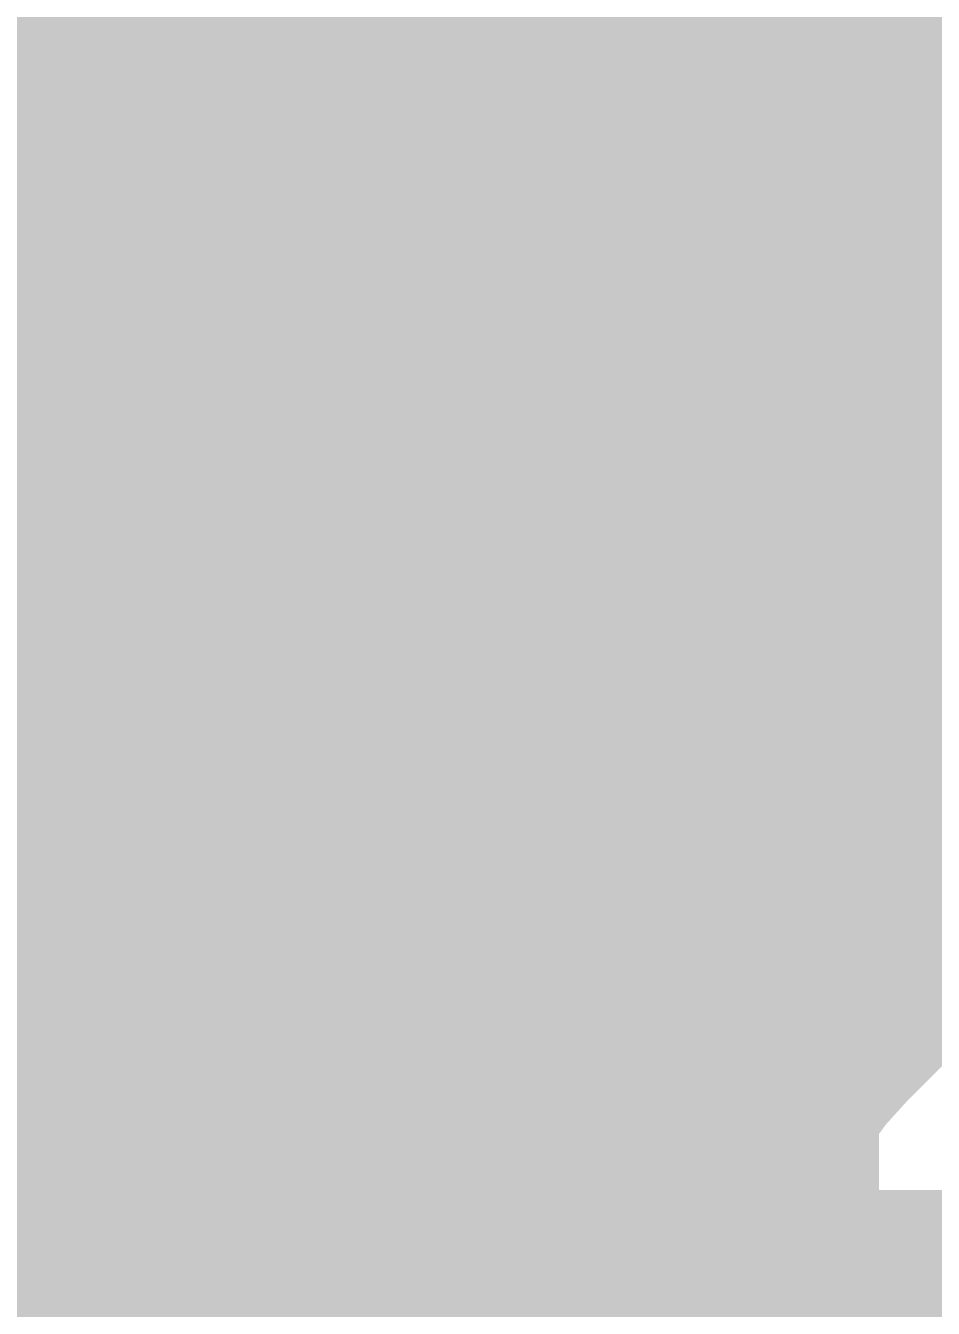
# Model space of a CAD drawing. Header units: inches. Extents: x -0.355 to 0.355, y -0.355 to 0.355.
# Drawn here: x -0.23262 to -0.20086, y -0.02973 to 0.01515 of the extents above; entities that cross this region are included whole.
import ezdxf

# ---------------------------------------------------------------- set-up
doc = ezdxf.new("R2010")
doc.units = ezdxf.units.IN
doc.header["$MEASUREMENT"] = 0
for name, color, linetype in [('BottomLayer', 5, 'Continuous'), ('Mechanical15', 56, 'Continuous'), ('TopLayer', 1, 'Continuous'), ('TopOverlay', 2, 'Continuous'), ('TopPaste', 8, 'Continuous'), ('TopSolder', 216, 'Continuous')]:
    doc.layers.add(name, color=color, linetype=linetype)
doc.styles.add('Arial', font='', dxfattribs={"height": 0.2})
doc.styles.get('Arial').set_extended_font_data('Arial')

# ---------------------------------------------------------------- blocks, each defined once
blk = doc.blocks.new('R0201_19')
at = {"layer": 'Mechanical15'}
h = blk.add_hatch(color=56, dxfattribs=at)
edge = h.paths.add_edge_path()
edge.add_arc((0, 0), 0.000984, 0, 360)
at = {"layer": 'TopLayer'}
blk.add_hatch(color=1, dxfattribs=at).paths.add_polyline_path([(-0.017716, 0.005906), (-0.005906, 0.005906), (-0.005906, -0.005906), (-0.017716, -0.005906)])
at = {"layer": 'TopPaste'}
blk.add_hatch(color=8, dxfattribs=at).paths.add_polyline_path([(-0.017716, 0.005906), (-0.005906, 0.005906), (-0.005906, -0.005906), (-0.017716, -0.005906)])
at = {"layer": 'TopSolder'}
blk.add_hatch(color=216, dxfattribs=at).paths.add_polyline_path([(-0.021716, 0.009905), (-0.001906, 0.009905), (-0.001906, -0.009905), (-0.021716, -0.009905)])
at = {"layer": 'TopOverlay'}
for points in [[(-0.023425, -0.011434, 0.001969, 0.001969, 0), (-0.023425, 0.011434, 0.001969, 0.001969, 0)], [(-0.023425, -0.011434, 0.001969, 0.001969, 0), (-0.007874, -0.011434, 0.001969, 0.001969, 0)]]:
    blk.add_lwpolyline(points, format="xyseb", dxfattribs=at)
for points in [[(-0.023917, -0.011434, 0.000984, 0.000984, 1), (-0.022933, -0.011434, 0.000984, 0.000984, 1)], [(-0.023917, -0.011434, 0.000984, 0.000984, 1), (-0.022933, -0.011434, 0.000984, 0.000984, 1)], [(-0.008366, -0.011434, 0.000984, 0.000984, 1), (-0.007382, -0.011434, 0.000984, 0.000984, 1)]]:
    blk.add_lwpolyline(points, format="xyseb", close=True, dxfattribs=at)
blk = doc.blocks.new('R0201_30')
at = {"layer": 'Mechanical15'}
h = blk.add_hatch(color=56, dxfattribs=at)
edge = h.paths.add_edge_path()
edge.add_arc((0, 0), 0.000984, 0, 360)
at = {"layer": 'TopLayer'}
blk.add_hatch(color=1, dxfattribs=at).paths.add_polyline_path([(-0.017716, 0.005906), (-0.005906, 0.005906), (-0.005906, -0.005906), (-0.017716, -0.005906)])
at = {"layer": 'TopPaste'}
blk.add_hatch(color=8, dxfattribs=at).paths.add_polyline_path([(-0.017716, 0.005906), (-0.005906, 0.005906), (-0.005906, -0.005906), (-0.017716, -0.005906)])
at = {"layer": 'TopSolder'}
blk.add_hatch(color=216, dxfattribs=at).paths.add_polyline_path([(-0.021716, 0.009905), (-0.001906, 0.009905), (-0.001906, -0.009905), (-0.021716, -0.009905)])
at = {"layer": 'TopOverlay'}
for points in [[(-0.023425, 0.011434, 0.001969, 0.001969, 0), (-0.007874, 0.011434, 0.001969, 0.001969, 0)], [(-0.023425, -0.011434, 0.001969, 0.001969, 0), (-0.023425, 0.011434, 0.001969, 0.001969, 0)], [(-0.023425, -0.011434, 0.001969, 0.001969, 0), (-0.007874, -0.011434, 0.001969, 0.001969, 0)]]:
    blk.add_lwpolyline(points, format="xyseb", dxfattribs=at)
for points in [[(-0.023917, 0.011434, 0.000984, 0.000984, 1), (-0.022933, 0.011434, 0.000984, 0.000984, 1)], [(-0.023917, 0.011434, 0.000984, 0.000984, 1), (-0.022933, 0.011434, 0.000984, 0.000984, 1)], [(-0.008366, 0.011434, 0.000984, 0.000984, 1), (-0.007382, 0.011434, 0.000984, 0.000984, 1)], [(-0.023917, -0.011434, 0.000984, 0.000984, 1), (-0.022933, -0.011434, 0.000984, 0.000984, 1)], [(-0.023917, -0.011434, 0.000984, 0.000984, 1), (-0.022933, -0.011434, 0.000984, 0.000984, 1)], [(-0.008366, -0.011434, 0.000984, 0.000984, 1), (-0.007382, -0.011434, 0.000984, 0.000984, 1)]]:
    blk.add_lwpolyline(points, format="xyseb", close=True, dxfattribs=at)

msp = doc.modelspace()

# ---------------------------------------------------------------- linework, layer by layer
at = {"layer": 'BottomLayer'}
for points in [[(0.264103, -0.07874, 0.003937, 0.003937, -6.854099), (0.264103, 0.07874, 0.003937, 0.003937, 0)], [(-0.264103, 0.074803, 0.003937, 0.003937, -0.864689), (0.275591, -0.003937, 0.003937, 0.003937, 0)], [(-0.241465, 0.068054, 0.003937, 0.003937, -0.864689), (0.251969, -0.003937, 0.003937, 0.003937, 0)], [(0.127175, -0.21752, 0.003937, 0.003937, -0.665504), (-0.244202, 0.062076, 0.003937, 0.003937, 0)], [(-0.251413, 0.016729, 0.003937, 0.003937, 0), (-0.184252, 0.016729, 0.003937, 0.003937, 0)], [(-0.251439, 0.016335, 0.003937, 0.003937, 0), (-0.184252, 0.016335, 0.003937, 0.003937, 0)], [(-0.251489, 0.015547, 0.003937, 0.003937, 0), (-0.184252, 0.015547, 0.003937, 0.003937, 0)], [(-0.251464, 0.015941, 0.003937, 0.003937, 0), (-0.184252, 0.015941, 0.003937, 0.003937, 0)], [(-0.251513, 0.015154, 0.003937, 0.003937, 0), (-0.184252, 0.015154, 0.003937, 0.003937, 0)], [(-0.251536, 0.01476, 0.003937, 0.003937, 0), (-0.184252, 0.01476, 0.003937, 0.003937, 0)], [(-0.251559, 0.014366, 0.003937, 0.003937, 0), (-0.184252, 0.014366, 0.003937, 0.003937, 0)], [(-0.251581, 0.013973, 0.003937, 0.003937, 0), (-0.184252, 0.013973, 0.003937, 0.003937, 0)], [(-0.251602, 0.013579, 0.003937, 0.003937, 0), (-0.184252, 0.013579, 0.003937, 0.003937, 0)], [(-0.251623, 0.013185, 0.003937, 0.003937, 0), (-0.184252, 0.013185, 0.003937, 0.003937, 0)], [(-0.251663, 0.012398, 0.003937, 0.003937, 0), (-0.184252, 0.012398, 0.003937, 0.003937, 0)], [(-0.251644, 0.012792, 0.003937, 0.003937, 0), (-0.184252, 0.012792, 0.003937, 0.003937, 0)], [(-0.251682, 0.012004, 0.003937, 0.003937, 0), (-0.184252, 0.012004, 0.003937, 0.003937, 0)], [(-0.251701, 0.01161, 0.003937, 0.003937, 0), (-0.184252, 0.01161, 0.003937, 0.003937, 0)], [(-0.251719, 0.011217, 0.003937, 0.003937, 0), (-0.184252, 0.011217, 0.003937, 0.003937, 0)], [(-0.251736, 0.010823, 0.003937, 0.003937, 0), (-0.184252, 0.010823, 0.003937, 0.003937, 0)], [(-0.251753, 0.010429, 0.003937, 0.003937, 0), (-0.184252, 0.010429, 0.003937, 0.003937, 0)], [(-0.251769, 0.010036, 0.003937, 0.003937, 0), (-0.184252, 0.010036, 0.003937, 0.003937, 0)], [(-0.251784, 0.009642, 0.003937, 0.003937, 0), (-0.184252, 0.009642, 0.003937, 0.003937, 0)], [(-0.251813, 0.008854, 0.003937, 0.003937, 0), (-0.184252, 0.008854, 0.003937, 0.003937, 0)], [(-0.251799, 0.009248, 0.003937, 0.003937, 0), (-0.184252, 0.009248, 0.003937, 0.003937, 0)], [(-0.251827, 0.008461, 0.003937, 0.003937, 0), (-0.184252, 0.008461, 0.003937, 0.003937, 0)], [(-0.251839, 0.008067, 0.003937, 0.003937, 0), (-0.184252, 0.008067, 0.003937, 0.003937, 0)], [(-0.251852, 0.007673, 0.003937, 0.003937, 0), (-0.184252, 0.007673, 0.003937, 0.003937, 0)], [(-0.251863, 0.00728, 0.003937, 0.003937, 0), (-0.184252, 0.00728, 0.003937, 0.003937, 0)], [(-0.251875, 0.006886, 0.003937, 0.003937, 0), (-0.184252, 0.006886, 0.003937, 0.003937, 0)], [(-0.251885, 0.006492, 0.003937, 0.003937, 0), (-0.184252, 0.006492, 0.003937, 0.003937, 0)], [(-0.251904, 0.005705, 0.003937, 0.003937, 0), (-0.184252, 0.005705, 0.003937, 0.003937, 0)], [(-0.251895, 0.006099, 0.003937, 0.003937, 0), (-0.184252, 0.006099, 0.003937, 0.003937, 0)], [(-0.251913, 0.005311, 0.003937, 0.003937, 0), (-0.184252, 0.005311, 0.003937, 0.003937, 0)], [(-0.251921, 0.004917, 0.003937, 0.003937, 0), (-0.184252, 0.004917, 0.003937, 0.003937, 0)], [(-0.251928, 0.004524, 0.003937, 0.003937, 0), (-0.184252, 0.004524, 0.003937, 0.003937, 0)], [(-0.251935, 0.00413, 0.003937, 0.003937, 0), (-0.184252, 0.00413, 0.003937, 0.003937, 0)], [(-0.251941, 0.003736, 0.003937, 0.003937, 0), (-0.184252, 0.003736, 0.003937, 0.003937, 0)], [(-0.251946, 0.003343, 0.003937, 0.003937, 0), (-0.184252, 0.003343, 0.003937, 0.003937, 0)], [(-0.251956, 0.002555, 0.003937, 0.003937, 0), (-0.184252, 0.002555, 0.003937, 0.003937, 0)], [(-0.251951, 0.002949, 0.003937, 0.003937, 0), (-0.184252, 0.002949, 0.003937, 0.003937, 0)], [(-0.251959, 0.002162, 0.003937, 0.003937, 0), (-0.184252, 0.002162, 0.003937, 0.003937, 0)], [(-0.251962, 0.001768, 0.003937, 0.003937, 0), (-0.184252, 0.001768, 0.003937, 0.003937, 0)], [(-0.251965, 0.001374, 0.003937, 0.003937, 0), (-0.184252, 0.001374, 0.003937, 0.003937, 0)], [(-0.251967, 0.000981, 0.003937, 0.003937, 0), (-0.184252, 0.000981, 0.003937, 0.003937, 0)], [(-0.251968, 0.000587, 0.003937, 0.003937, 0), (-0.184252, 0.000587, 0.003937, 0.003937, 0)], [(-0.251968, 0.000193, 0.003937, 0.003937, 0), (-0.184252, 0.000193, 0.003937, 0.003937, 0)], [(-0.251968, -0.000201, 0.003937, 0.003937, 0), (-0.184252, -0.000201, 0.003937, 0.003937, 0)], [(-0.251968, -0.000594, 0.003937, 0.003937, 0), (-0.184252, -0.000594, 0.003937, 0.003937, 0)], [(-0.251967, -0.000988, 0.003937, 0.003937, 0), (-0.184252, -0.000988, 0.003937, 0.003937, 0)], [(-0.251965, -0.001382, 0.003937, 0.003937, 0), (-0.184252, -0.001382, 0.003937, 0.003937, 0)], [(-0.251962, -0.001775, 0.003937, 0.003937, 0), (-0.184252, -0.001775, 0.003937, 0.003937, 0)], [(-0.251959, -0.002169, 0.003937, 0.003937, 0), (-0.184255, -0.002169, 0.003937, 0.003937, 0)], [(-0.203119, -0.021032, 0.003937, 0.003937, 0), (-0.184252, -0.002165, 0.003937, 0.003937, 0)], [(-0.251956, -0.002563, 0.003937, 0.003937, 0), (-0.184649, -0.002563, 0.003937, 0.003937, 0)], [(-0.251951, -0.002956, 0.003937, 0.003937, 0), (-0.185043, -0.002956, 0.003937, 0.003937, 0)], [(-0.251946, -0.00335, 0.003937, 0.003937, 0), (-0.185437, -0.00335, 0.003937, 0.003937, 0)], [(-0.251941, -0.003744, 0.003937, 0.003937, 0), (-0.18583, -0.003744, 0.003937, 0.003937, 0)], [(0.275591, -0.003937, 0.003937, 0.003937, -0.864689), (-0.264103, -0.082677, 0.003937, 0.003937, 0)], [(-0.251935, -0.004138, 0.003937, 0.003937, 0), (-0.186224, -0.004138, 0.003937, 0.003937, 0)], [(-0.251928, -0.004531, 0.003937, 0.003937, 0), (-0.186618, -0.004531, 0.003937, 0.003937, 0)], [(-0.25192, -0.004925, 0.003937, 0.003937, 0), (-0.187011, -0.004925, 0.003937, 0.003937, 0)], [(-0.251912, -0.005319, 0.003937, 0.003937, 0), (-0.187405, -0.005319, 0.003937, 0.003937, 0)], [(-0.251904, -0.005712, 0.003937, 0.003937, 0), (-0.187799, -0.005712, 0.003937, 0.003937, 0)], [(-0.251895, -0.006106, 0.003937, 0.003937, 0), (-0.188193, -0.006106, 0.003937, 0.003937, 0)], [(-0.251885, -0.0065, 0.003937, 0.003937, 0), (-0.188586, -0.0065, 0.003937, 0.003937, 0)], [(-0.251874, -0.006894, 0.003937, 0.003937, 0), (-0.18898, -0.006894, 0.003937, 0.003937, 0)], [(-0.251863, -0.007287, 0.003937, 0.003937, 0), (-0.189374, -0.007287, 0.003937, 0.003937, 0)], [(-0.251852, -0.007681, 0.003937, 0.003937, 0), (-0.189767, -0.007681, 0.003937, 0.003937, 0)], [(-0.251839, -0.008075, 0.003937, 0.003937, 0), (-0.190161, -0.008075, 0.003937, 0.003937, 0)], [(-0.251826, -0.008468, 0.003937, 0.003937, 0), (-0.190555, -0.008468, 0.003937, 0.003937, 0)], [(-0.251813, -0.008862, 0.003937, 0.003937, 0), (-0.190948, -0.008862, 0.003937, 0.003937, 0)], [(-0.251798, -0.009256, 0.003937, 0.003937, 0), (-0.191342, -0.009256, 0.003937, 0.003937, 0)], [(-0.251784, -0.009649, 0.003937, 0.003937, 0), (-0.191736, -0.009649, 0.003937, 0.003937, 0)], [(-0.251768, -0.010043, 0.003937, 0.003937, 0), (-0.19213, -0.010043, 0.003937, 0.003937, 0)], [(-0.251752, -0.010437, 0.003937, 0.003937, 0), (-0.192523, -0.010437, 0.003937, 0.003937, 0)], [(-0.251736, -0.01083, 0.003937, 0.003937, 0), (-0.192917, -0.01083, 0.003937, 0.003937, 0)], [(-0.251719, -0.011224, 0.003937, 0.003937, 0), (-0.193311, -0.011224, 0.003937, 0.003937, 0)], [(-0.251701, -0.011618, 0.003937, 0.003937, 0), (-0.193704, -0.011618, 0.003937, 0.003937, 0)], [(-0.251682, -0.012012, 0.003937, 0.003937, 0), (-0.194098, -0.012012, 0.003937, 0.003937, 0)], [(-0.251663, -0.012405, 0.003937, 0.003937, 0), (-0.194492, -0.012405, 0.003937, 0.003937, 0)], [(-0.251643, -0.012799, 0.003937, 0.003937, 0), (-0.194885, -0.012799, 0.003937, 0.003937, 0)], [(-0.251623, -0.013193, 0.003937, 0.003937, 0), (-0.195279, -0.013193, 0.003937, 0.003937, 0)], [(-0.251602, -0.013586, 0.003937, 0.003937, 0), (-0.195673, -0.013586, 0.003937, 0.003937, 0)], [(-0.25158, -0.01398, 0.003937, 0.003937, 0), (-0.196067, -0.01398, 0.003937, 0.003937, 0)], [(-0.251558, -0.014374, 0.003937, 0.003937, 0), (-0.19646, -0.014374, 0.003937, 0.003937, 0)], [(-0.251536, -0.014767, 0.003937, 0.003937, 0), (-0.196854, -0.014767, 0.003937, 0.003937, 0)], [(-0.251512, -0.015161, 0.003937, 0.003937, 0), (-0.197248, -0.015161, 0.003937, 0.003937, 0)], [(-0.251488, -0.015555, 0.003937, 0.003937, 0), (-0.197641, -0.015555, 0.003937, 0.003937, 0)], [(-0.251463, -0.015949, 0.003937, 0.003937, 0), (-0.198035, -0.015949, 0.003937, 0.003937, 0)], [(-0.251438, -0.016342, 0.003937, 0.003937, 0), (-0.198429, -0.016342, 0.003937, 0.003937, 0)], [(-0.251412, -0.016736, 0.003937, 0.003937, 0), (-0.198822, -0.016736, 0.003937, 0.003937, 0)], [(-0.251386, -0.01713, 0.003937, 0.003937, 0), (-0.199216, -0.01713, 0.003937, 0.003937, 0)], [(-0.251358, -0.017523, 0.003937, 0.003937, 0), (-0.19961, -0.017523, 0.003937, 0.003937, 0)], [(-0.251331, -0.017917, 0.003937, 0.003937, 0), (-0.200004, -0.017917, 0.003937, 0.003937, 0)], [(-0.251302, -0.018311, 0.003937, 0.003937, 0), (-0.200397, -0.018311, 0.003937, 0.003937, 0)], [(-0.251273, -0.018704, 0.003937, 0.003937, 0), (-0.200791, -0.018704, 0.003937, 0.003937, 0)], [(-0.251244, -0.019098, 0.003937, 0.003937, 0), (-0.201185, -0.019098, 0.003937, 0.003937, 0)], [(-0.251213, -0.019492, 0.003937, 0.003937, 0), (-0.201578, -0.019492, 0.003937, 0.003937, 0)], [(-0.251183, -0.019886, 0.003937, 0.003937, 0), (-0.201972, -0.019886, 0.003937, 0.003937, 0)], [(-0.251151, -0.020279, 0.003937, 0.003937, 0), (-0.202366, -0.020279, 0.003937, 0.003937, 0)], [(-0.251119, -0.020673, 0.003937, 0.003937, 0), (-0.202759, -0.020673, 0.003937, 0.003937, 0)], [(-0.251086, -0.021067, 0.003937, 0.003937, 0), (-0.203153, -0.021067, 0.003937, 0.003937, 0)], [(-0.207155, -0.030776, 0.003937, 0.003937, -0.198912), (-0.203119, -0.021032, 0.003937, 0.003937, 0)], [(-0.207155, -0.030776, 0.003937, 0.003937, -0.198912), (-0.203119, -0.021032, 0.003937, 0.003937, 0)], [(-0.251053, -0.02146, 0.003937, 0.003937, 0), (-0.203529, -0.02146, 0.003937, 0.003937, 0)], [(-0.251019, -0.021854, 0.003937, 0.003937, 0), (-0.203876, -0.021854, 0.003937, 0.003937, 0)], [(-0.250984, -0.022248, 0.003937, 0.003937, 0), (-0.204199, -0.022248, 0.003937, 0.003937, 0)], [(-0.250949, -0.022641, 0.003937, 0.003937, 0), (-0.204497, -0.022641, 0.003937, 0.003937, 0)], [(-0.250914, -0.023035, 0.003937, 0.003937, 0), (-0.204775, -0.023035, 0.003937, 0.003937, 0)], [(-0.250877, -0.023429, 0.003937, 0.003937, 0), (-0.205033, -0.023429, 0.003937, 0.003937, 0)], [(-0.25084, -0.023823, 0.003937, 0.003937, 0), (-0.205272, -0.023823, 0.003937, 0.003937, 0)], [(-0.250802, -0.024216, 0.003937, 0.003937, 0), (-0.205493, -0.024216, 0.003937, 0.003937, 0)], [(-0.250764, -0.02461, 0.003937, 0.003937, 0), (-0.205698, -0.02461, 0.003937, 0.003937, 0)], [(-0.250725, -0.025004, 0.003937, 0.003937, 0), (-0.205888, -0.025004, 0.003937, 0.003937, 0)], [(-0.250685, -0.025397, 0.003937, 0.003937, 0), (-0.206062, -0.025397, 0.003937, 0.003937, 0)], [(-0.250645, -0.025791, 0.003937, 0.003937, 0), (-0.206222, -0.025791, 0.003937, 0.003937, 0)], [(-0.250604, -0.026185, 0.003937, 0.003937, 0), (-0.206367, -0.026185, 0.003937, 0.003937, 0)], [(-0.250563, -0.026579, 0.003937, 0.003937, 0), (-0.2065, -0.026579, 0.003937, 0.003937, 0)], [(-0.250521, -0.026972, 0.003937, 0.003937, 0), (-0.206619, -0.026972, 0.003937, 0.003937, 0)], [(-0.250478, -0.027366, 0.003937, 0.003937, 0), (-0.206726, -0.027366, 0.003937, 0.003937, 0)], [(-0.250435, -0.02776, 0.003937, 0.003937, 0), (-0.206821, -0.02776, 0.003937, 0.003937, 0)], [(-0.250391, -0.028153, 0.003937, 0.003937, 0), (-0.206903, -0.028153, 0.003937, 0.003937, 0)], [(-0.250346, -0.028547, 0.003937, 0.003937, 0), (-0.206973, -0.028547, 0.003937, 0.003937, 0)], [(-0.250301, -0.028941, 0.003937, 0.003937, 0), (-0.207032, -0.028941, 0.003937, 0.003937, 0)], [(-0.250255, -0.029334, 0.003937, 0.003937, 0), (-0.207079, -0.029334, 0.003937, 0.003937, 0)], [(-0.250209, -0.029728, 0.003937, 0.003937, 0), (-0.207115, -0.029728, 0.003937, 0.003937, 0)], [(-0.250162, -0.030122, 0.003937, 0.003937, 0), (-0.207139, -0.030122, 0.003937, 0.003937, 0)], [(-0.250114, -0.030516, 0.003937, 0.003937, 0), (-0.207152, -0.030516, 0.003937, 0.003937, 0)], [(-0.250066, -0.030909, 0.003937, 0.003937, 0), (-0.207155, -0.030909, 0.003937, 0.003937, 0)], [(-0.207155, -0.035074, 0.003937, 0.003937, 0), (-0.207155, -0.030776, 0.003937, 0.003937, 0)], [(-0.250017, -0.031303, 0.003937, 0.003937, 0), (-0.207155, -0.031303, 0.003937, 0.003937, 0)]]:
    msp.add_lwpolyline(points, format="xyseb", dxfattribs=at)
for points in [[(-0.2002, -0.01713, 0.001969, 0.001969, 1), (-0.198232, -0.01713, 0.001969, 0.001969, 1)], [(-0.200594, -0.017523, 0.001969, 0.001969, 1), (-0.198626, -0.017523, 0.001969, 0.001969, 1)], [(-0.200988, -0.017917, 0.001969, 0.001969, 1), (-0.199019, -0.017917, 0.001969, 0.001969, 1)], [(-0.201381, -0.018311, 0.001969, 0.001969, 1), (-0.199413, -0.018311, 0.001969, 0.001969, 1)], [(-0.201775, -0.018704, 0.001969, 0.001969, 1), (-0.199807, -0.018704, 0.001969, 0.001969, 1)], [(-0.202169, -0.019098, 0.001969, 0.001969, 1), (-0.2002, -0.019098, 0.001969, 0.001969, 1)], [(-0.202956, -0.019886, 0.001969, 0.001969, 1), (-0.200988, -0.019886, 0.001969, 0.001969, 1)], [(-0.202563, -0.019492, 0.001969, 0.001969, 1), (-0.200594, -0.019492, 0.001969, 0.001969, 1)], [(-0.20335, -0.020279, 0.001969, 0.001969, 1), (-0.201381, -0.020279, 0.001969, 0.001969, 1)], [(-0.203744, -0.020673, 0.001969, 0.001969, 1), (-0.201775, -0.020673, 0.001969, 0.001969, 1)], [(-0.204137, -0.021067, 0.001969, 0.001969, 1), (-0.202169, -0.021067, 0.001969, 0.001969, 1)], [(-0.204103, -0.021032, 0.001969, 0.001969, 1), (-0.202135, -0.021032, 0.001969, 0.001969, 1)], [(-0.204103, -0.021032, 0.001969, 0.001969, 1), (-0.202135, -0.021032, 0.001969, 0.001969, 1)], [(-0.204103, -0.021032, 0.001969, 0.001969, 1), (-0.202135, -0.021032, 0.001969, 0.001969, 1)], [(-0.204513, -0.02146, 0.001969, 0.001969, 1), (-0.202544, -0.02146, 0.001969, 0.001969, 1)], [(-0.204861, -0.021854, 0.001969, 0.001969, 1), (-0.202892, -0.021854, 0.001969, 0.001969, 1)], [(-0.205183, -0.022248, 0.001969, 0.001969, 1), (-0.203214, -0.022248, 0.001969, 0.001969, 1)], [(-0.205759, -0.023035, 0.001969, 0.001969, 1), (-0.203791, -0.023035, 0.001969, 0.001969, 1)], [(-0.205482, -0.022641, 0.001969, 0.001969, 1), (-0.203513, -0.022641, 0.001969, 0.001969, 1)], [(-0.206017, -0.023429, 0.001969, 0.001969, 1), (-0.204048, -0.023429, 0.001969, 0.001969, 1)], [(-0.206256, -0.023823, 0.001969, 0.001969, 1), (-0.204288, -0.023823, 0.001969, 0.001969, 1)], [(-0.206477, -0.024216, 0.001969, 0.001969, 1), (-0.204509, -0.024216, 0.001969, 0.001969, 1)], [(-0.206682, -0.02461, 0.001969, 0.001969, 1), (-0.204714, -0.02461, 0.001969, 0.001969, 1)], [(-0.206872, -0.025004, 0.001969, 0.001969, 1), (-0.204903, -0.025004, 0.001969, 0.001969, 1)], [(-0.207046, -0.025397, 0.001969, 0.001969, 1), (-0.205077, -0.025397, 0.001969, 0.001969, 1)], [(-0.207352, -0.026185, 0.001969, 0.001969, 1), (-0.205383, -0.026185, 0.001969, 0.001969, 1)], [(-0.207206, -0.025791, 0.001969, 0.001969, 1), (-0.205237, -0.025791, 0.001969, 0.001969, 1)], [(-0.207484, -0.026579, 0.001969, 0.001969, 1), (-0.205516, -0.026579, 0.001969, 0.001969, 1)], [(-0.207604, -0.026972, 0.001969, 0.001969, 1), (-0.205635, -0.026972, 0.001969, 0.001969, 1)], [(-0.20771, -0.027366, 0.001969, 0.001969, 1), (-0.205742, -0.027366, 0.001969, 0.001969, 1)], [(-0.207805, -0.02776, 0.001969, 0.001969, 1), (-0.205836, -0.02776, 0.001969, 0.001969, 1)], [(-0.207887, -0.028153, 0.001969, 0.001969, 1), (-0.205919, -0.028153, 0.001969, 0.001969, 1)], [(-0.207957, -0.028547, 0.001969, 0.001969, 1), (-0.205989, -0.028547, 0.001969, 0.001969, 1)], [(-0.208063, -0.029334, 0.001969, 0.001969, 1), (-0.206095, -0.029334, 0.001969, 0.001969, 1)], [(-0.208016, -0.028941, 0.001969, 0.001969, 1), (-0.206048, -0.028941, 0.001969, 0.001969, 1)], [(-0.208099, -0.029728, 0.001969, 0.001969, 1), (-0.206131, -0.029728, 0.001969, 0.001969, 1)], [(-0.208123, -0.030122, 0.001969, 0.001969, 1), (-0.206155, -0.030122, 0.001969, 0.001969, 1)], [(-0.208137, -0.030516, 0.001969, 0.001969, 1), (-0.206168, -0.030516, 0.001969, 0.001969, 1)], [(-0.208139, -0.030776, 0.001969, 0.001969, 1), (-0.206171, -0.030776, 0.001969, 0.001969, 1)], [(-0.208139, -0.030776, 0.001969, 0.001969, 1), (-0.206171, -0.030776, 0.001969, 0.001969, 1)], [(-0.208139, -0.030776, 0.001969, 0.001969, 1), (-0.206171, -0.030776, 0.001969, 0.001969, 1)], [(-0.208139, -0.030909, 0.001969, 0.001969, 1), (-0.206171, -0.030909, 0.001969, 0.001969, 1)], [(-0.208139, -0.031303, 0.001969, 0.001969, 1), (-0.206171, -0.031303, 0.001969, 0.001969, 1)]]:
    msp.add_lwpolyline(points, format="xyseb", close=True, dxfattribs=at)
at = {"layer": 'TopLayer'}
for points in [[(-0.220472, 0.007874, 0.011811, 0.011811, 0), (-0.212598, 0.015748, 0.011811, 0.011811, 0)], [(-0.232283, -0.000198, 0.011811, 0.011811, 0), (-0.224212, 0.007874, 0.011811, 0.011811, 0)], [(-0.224212, 0.007874, 0.011811, 0.011811, 0), (-0.220472, 0.007874, 0.011811, 0.011811, 0)], [(-0.232283, -0.070966, 0.011811, 0.011811, 0), (-0.232283, -0.000198, 0.011811, 0.011811, 0)], [(-0.209317, -0.003242, 0.003937, 0.003937, 0), (-0.206075, 0, 0.003937, 0.003937, 0)], [(-0.204724, -0.011811, 0.003937, 0.003937, 0), (-0.204724, 0, 0.003937, 0.003937, 0)], [(-0.204724, -0.011811, 0.003937, 0.003937, 0), (-0.204724, 0, 0.003937, 0.003937, 0)], [(-0.207851, -0.001775, 0.003937, 0.003937, 0), (-0.204724, -0.001775, 0.003937, 0.003937, 0)], [(-0.208244, -0.002169, 0.003937, 0.003937, 0), (-0.204724, -0.002169, 0.003937, 0.003937, 0)], [(-0.208638, -0.002563, 0.003937, 0.003937, 0), (-0.204724, -0.002563, 0.003937, 0.003937, 0)], [(-0.209317, -0.003242, 0.003937, 0.003937, -0.134423), (-0.216535, -0.007374, 0.003937, 0.003937, 0)], [(-0.209337, -0.003262, 0.003937, 0.003937, -0.133971), (-0.216535, -0.007374, 0.003937, 0.003937, 0)], [(-0.209032, -0.002956, 0.003937, 0.003937, 0), (-0.204724, -0.002956, 0.003937, 0.003937, 0)], [(-0.209841, -0.003744, 0.003937, 0.003937, 0), (-0.204724, -0.003744, 0.003937, 0.003937, 0)], [(-0.209426, -0.00335, 0.003937, 0.003937, 0), (-0.204724, -0.00335, 0.003937, 0.003937, 0)], [(-0.210288, -0.004138, 0.003937, 0.003937, 0), (-0.204724, -0.004138, 0.003937, 0.003937, 0)], [(-0.210771, -0.004531, 0.003937, 0.003937, 0), (-0.204724, -0.004531, 0.003937, 0.003937, 0)], [(-0.211297, -0.004925, 0.003937, 0.003937, 0), (-0.204724, -0.004925, 0.003937, 0.003937, 0)], [(-0.211873, -0.005319, 0.003937, 0.003937, 0), (-0.204724, -0.005319, 0.003937, 0.003937, 0)], [(-0.212509, -0.005712, 0.003937, 0.003937, 0), (-0.204724, -0.005712, 0.003937, 0.003937, 0)], [(-0.213223, -0.006106, 0.003937, 0.003937, 0), (-0.204724, -0.006106, 0.003937, 0.003937, 0)], [(-0.215002, -0.006894, 0.003937, 0.003937, 0), (-0.204724, -0.006894, 0.003937, 0.003937, 0)], [(-0.214038, -0.0065, 0.003937, 0.003937, 0), (-0.204724, -0.0065, 0.003937, 0.003937, 0)], [(-0.216213, -0.007287, 0.003937, 0.003937, 0), (-0.204724, -0.007287, 0.003937, 0.003937, 0)], [(-0.216535, -0.064443, 0.003937, 0.003937, 0), (-0.216535, -0.007374, 0.003937, 0.003937, 0)], [(-0.216535, -0.007681, 0.003937, 0.003937, 0), (-0.204724, -0.007681, 0.003937, 0.003937, 0)], [(-0.216535, -0.008075, 0.003937, 0.003937, 0), (-0.204724, -0.008075, 0.003937, 0.003937, 0)], [(-0.216535, -0.008468, 0.003937, 0.003937, 0), (-0.204724, -0.008468, 0.003937, 0.003937, 0)], [(-0.216535, -0.008862, 0.003937, 0.003937, 0), (-0.204724, -0.008862, 0.003937, 0.003937, 0)], [(-0.216535, -0.009256, 0.003937, 0.003937, 0), (-0.204724, -0.009256, 0.003937, 0.003937, 0)], [(-0.216535, -0.009649, 0.003937, 0.003937, 0), (-0.204724, -0.009649, 0.003937, 0.003937, 0)], [(-0.216535, -0.010043, 0.003937, 0.003937, 0), (-0.204724, -0.010043, 0.003937, 0.003937, 0)], [(-0.212598, -0.011811, 0.007874, 0.007874, 0), (-0.212106, -0.012303, 0.007874, 0.007874, 0)], [(-0.216535, -0.010437, 0.003937, 0.003937, 0), (-0.204724, -0.010437, 0.003937, 0.003937, 0)], [(-0.212106, -0.035582, 0.007874, 0.007874, 0), (-0.212106, -0.012303, 0.007874, 0.007874, 0)], [(-0.216535, -0.01083, 0.003937, 0.003937, 0), (-0.204724, -0.01083, 0.003937, 0.003937, 0)], [(-0.216535, -0.011224, 0.003937, 0.003937, 0), (-0.204724, -0.011224, 0.003937, 0.003937, 0)], [(-0.216535, -0.011618, 0.003937, 0.003937, 0), (-0.204724, -0.011618, 0.003937, 0.003937, 0)], [(-0.204724, -0.027559, 0.003937, 0.003937, 0), (-0.204724, -0.011811, 0.003937, 0.003937, 0)], [(-0.216535, -0.012012, 0.003937, 0.003937, 0), (-0.204724, -0.012012, 0.003937, 0.003937, 0)], [(-0.216535, -0.012405, 0.003937, 0.003937, 0), (-0.204724, -0.012405, 0.003937, 0.003937, 0)], [(-0.216535, -0.012799, 0.003937, 0.003937, 0), (-0.204724, -0.012799, 0.003937, 0.003937, 0)], [(-0.216535, -0.013193, 0.003937, 0.003937, 0), (-0.204724, -0.013193, 0.003937, 0.003937, 0)], [(-0.216535, -0.013586, 0.003937, 0.003937, 0), (-0.204724, -0.013586, 0.003937, 0.003937, 0)], [(-0.216535, -0.01398, 0.003937, 0.003937, 0), (-0.204724, -0.01398, 0.003937, 0.003937, 0)], [(-0.216535, -0.014374, 0.003937, 0.003937, 0), (-0.204724, -0.014374, 0.003937, 0.003937, 0)], [(-0.216535, -0.014767, 0.003937, 0.003937, 0), (-0.204724, -0.014767, 0.003937, 0.003937, 0)], [(-0.216535, -0.015161, 0.003937, 0.003937, 0), (-0.204724, -0.015161, 0.003937, 0.003937, 0)], [(-0.216535, -0.015555, 0.003937, 0.003937, 0), (-0.204724, -0.015555, 0.003937, 0.003937, 0)], [(-0.216535, -0.015949, 0.003937, 0.003937, 0), (-0.204724, -0.015949, 0.003937, 0.003937, 0)], [(-0.216535, -0.016342, 0.003937, 0.003937, 0), (-0.204724, -0.016342, 0.003937, 0.003937, 0)], [(-0.216535, -0.016736, 0.003937, 0.003937, 0), (-0.204724, -0.016736, 0.003937, 0.003937, 0)], [(-0.216535, -0.01713, 0.003937, 0.003937, 0), (-0.204724, -0.01713, 0.003937, 0.003937, 0)], [(-0.216535, -0.017523, 0.003937, 0.003937, 0), (-0.204724, -0.017523, 0.003937, 0.003937, 0)], [(-0.216535, -0.017917, 0.003937, 0.003937, 0), (-0.204724, -0.017917, 0.003937, 0.003937, 0)], [(-0.216535, -0.018311, 0.003937, 0.003937, 0), (-0.204724, -0.018311, 0.003937, 0.003937, 0)], [(-0.216535, -0.018704, 0.003937, 0.003937, 0), (-0.204724, -0.018704, 0.003937, 0.003937, 0)], [(-0.216535, -0.019098, 0.003937, 0.003937, 0), (-0.204724, -0.019098, 0.003937, 0.003937, 0)], [(-0.216535, -0.019492, 0.003937, 0.003937, 0), (-0.204724, -0.019492, 0.003937, 0.003937, 0)], [(-0.216535, -0.019886, 0.003937, 0.003937, 0), (-0.204724, -0.019886, 0.003937, 0.003937, 0)], [(-0.216535, -0.020279, 0.003937, 0.003937, 0), (-0.204724, -0.020279, 0.003937, 0.003937, 0)], [(-0.216535, -0.020673, 0.003937, 0.003937, 0), (-0.204724, -0.020673, 0.003937, 0.003937, 0)], [(-0.216535, -0.021067, 0.003937, 0.003937, 0), (-0.204724, -0.021067, 0.003937, 0.003937, 0)], [(-0.216535, -0.02146, 0.003937, 0.003937, 0), (-0.204724, -0.02146, 0.003937, 0.003937, 0)], [(-0.216535, -0.021854, 0.003937, 0.003937, 0), (-0.204724, -0.021854, 0.003937, 0.003937, 0)], [(-0.216535, -0.022248, 0.003937, 0.003937, 0), (-0.204724, -0.022248, 0.003937, 0.003937, 0)], [(-0.216535, -0.022641, 0.003937, 0.003937, 0), (-0.204724, -0.022641, 0.003937, 0.003937, 0)], [(-0.216535, -0.023035, 0.003937, 0.003937, 0), (-0.204724, -0.023035, 0.003937, 0.003937, 0)], [(-0.216535, -0.023429, 0.003937, 0.003937, 0), (-0.204724, -0.023429, 0.003937, 0.003937, 0)], [(-0.216535, -0.023823, 0.003937, 0.003937, 0), (-0.204724, -0.023823, 0.003937, 0.003937, 0)], [(-0.216535, -0.024216, 0.003937, 0.003937, 0), (-0.204724, -0.024216, 0.003937, 0.003937, 0)], [(-0.216535, -0.02461, 0.003937, 0.003937, 0), (-0.204724, -0.02461, 0.003937, 0.003937, 0)], [(-0.216535, -0.025004, 0.003937, 0.003937, 0), (-0.204724, -0.025004, 0.003937, 0.003937, 0)], [(-0.216535, -0.025397, 0.003937, 0.003937, 0), (-0.204724, -0.025397, 0.003937, 0.003937, 0)], [(-0.216535, -0.025791, 0.003937, 0.003937, 0), (-0.204724, -0.025791, 0.003937, 0.003937, 0)], [(-0.216535, -0.026185, 0.003937, 0.003937, 0), (-0.204724, -0.026185, 0.003937, 0.003937, 0)], [(-0.216535, -0.026579, 0.003937, 0.003937, 0), (-0.204724, -0.026579, 0.003937, 0.003937, 0)], [(-0.216535, -0.026972, 0.003937, 0.003937, 0), (-0.204724, -0.026972, 0.003937, 0.003937, 0)], [(-0.216535, -0.027366, 0.003937, 0.003937, 0), (-0.204724, -0.027366, 0.003937, 0.003937, 0)], [(-0.216535, -0.02776, 0.003937, 0.003937, 0), (-0.190317, -0.02776, 0.003937, 0.003937, 0)], [(-0.204724, -0.027559, 0.003937, 0.003937, 0), (-0.190225, -0.027559, 0.003937, 0.003937, 0)], [(-0.216535, -0.028153, 0.003937, 0.003937, 0), (-0.190488, -0.028153, 0.003937, 0.003937, 0)], [(-0.216535, -0.028547, 0.003937, 0.003937, 0), (-0.190646, -0.028547, 0.003937, 0.003937, 0)], [(-0.216535, -0.028941, 0.003937, 0.003937, 0), (-0.190792, -0.028941, 0.003937, 0.003937, 0)], [(-0.216535, -0.029334, 0.003937, 0.003937, 0), (-0.190926, -0.029334, 0.003937, 0.003937, 0)], [(-0.216535, -0.029728, 0.003937, 0.003937, 0), (-0.191049, -0.029728, 0.003937, 0.003937, 0)], [(-0.216535, -0.030122, 0.003937, 0.003937, 0), (-0.191161, -0.030122, 0.003937, 0.003937, 0)], [(-0.216535, -0.030516, 0.003937, 0.003937, 0), (-0.191262, -0.030516, 0.003937, 0.003937, 0)], [(-0.216535, -0.030909, 0.003937, 0.003937, 0), (-0.191352, -0.030909, 0.003937, 0.003937, 0)], [(-0.216535, -0.031303, 0.003937, 0.003937, 0), (-0.191431, -0.031303, 0.003937, 0.003937, 0)]]:
    msp.add_lwpolyline(points, format="xyseb", dxfattribs=at)
for points in [[(-0.215551, 0.015748, 0.005906, 0.005906, 1), (-0.209646, 0.015748, 0.005906, 0.005906, 1)], [(-0.227164, 0.007874, 0.005906, 0.005906, 1), (-0.221259, 0.007874, 0.005906, 0.005906, 1)], [(-0.227164, 0.007874, 0.005906, 0.005906, 1), (-0.221259, 0.007874, 0.005906, 0.005906, 1)], [(-0.223425, 0.007874, 0.005906, 0.005906, 1), (-0.21752, 0.007874, 0.005906, 0.005906, 1)], [(-0.223425, 0.007874, 0.005906, 0.005906, 1), (-0.21752, 0.007874, 0.005906, 0.005906, 1)], [(-0.235236, -0.000198, 0.005906, 0.005906, 1), (-0.229331, -0.000198, 0.005906, 0.005906, 1)], [(-0.235236, -0.000198, 0.005906, 0.005906, 1), (-0.229331, -0.000198, 0.005906, 0.005906, 1)], [(-0.20706, 0, 0.001969, 0.001969, 1), (-0.205091, 0, 0.001969, 0.001969, 1)], [(-0.205709, 0, 0.001969, 0.001969, 1), (-0.20374, 0, 0.001969, 0.001969, 1)], [(-0.205709, 0, 0.001969, 0.001969, 1), (-0.20374, 0, 0.001969, 0.001969, 1)], [(-0.208835, -0.001775, 0.001969, 0.001969, 1), (-0.206867, -0.001775, 0.001969, 0.001969, 1)], [(-0.205709, -0.001775, 0.001969, 0.001969, 1), (-0.20374, -0.001775, 0.001969, 0.001969, 1)], [(-0.209229, -0.002169, 0.001969, 0.001969, 1), (-0.20726, -0.002169, 0.001969, 0.001969, 1)], [(-0.205709, -0.002169, 0.001969, 0.001969, 1), (-0.20374, -0.002169, 0.001969, 0.001969, 1)], [(-0.209622, -0.002563, 0.001969, 0.001969, 1), (-0.207654, -0.002563, 0.001969, 0.001969, 1)], [(-0.205709, -0.002563, 0.001969, 0.001969, 1), (-0.20374, -0.002563, 0.001969, 0.001969, 1)], [(-0.210321, -0.003262, 0.001969, 0.001969, 1), (-0.208353, -0.003262, 0.001969, 0.001969, 1)], [(-0.210301, -0.003242, 0.001969, 0.001969, 1), (-0.208333, -0.003242, 0.001969, 0.001969, 1)], [(-0.210301, -0.003242, 0.001969, 0.001969, 1), (-0.208333, -0.003242, 0.001969, 0.001969, 1)], [(-0.210016, -0.002956, 0.001969, 0.001969, 1), (-0.208048, -0.002956, 0.001969, 0.001969, 1)], [(-0.205709, -0.002956, 0.001969, 0.001969, 1), (-0.20374, -0.002956, 0.001969, 0.001969, 1)], [(-0.210825, -0.003744, 0.001969, 0.001969, 1), (-0.208857, -0.003744, 0.001969, 0.001969, 1)], [(-0.210411, -0.00335, 0.001969, 0.001969, 1), (-0.208442, -0.00335, 0.001969, 0.001969, 1)], [(-0.205709, -0.00335, 0.001969, 0.001969, 1), (-0.20374, -0.00335, 0.001969, 0.001969, 1)], [(-0.205709, -0.003744, 0.001969, 0.001969, 1), (-0.20374, -0.003744, 0.001969, 0.001969, 1)], [(-0.211272, -0.004138, 0.001969, 0.001969, 1), (-0.209304, -0.004138, 0.001969, 0.001969, 1)], [(-0.205709, -0.004138, 0.001969, 0.001969, 1), (-0.20374, -0.004138, 0.001969, 0.001969, 1)], [(-0.211756, -0.004531, 0.001969, 0.001969, 1), (-0.209787, -0.004531, 0.001969, 0.001969, 1)], [(-0.205709, -0.004531, 0.001969, 0.001969, 1), (-0.20374, -0.004531, 0.001969, 0.001969, 1)], [(-0.212281, -0.004925, 0.001969, 0.001969, 1), (-0.210313, -0.004925, 0.001969, 0.001969, 1)], [(-0.205709, -0.004925, 0.001969, 0.001969, 1), (-0.20374, -0.004925, 0.001969, 0.001969, 1)], [(-0.212857, -0.005319, 0.001969, 0.001969, 1), (-0.210889, -0.005319, 0.001969, 0.001969, 1)], [(-0.205709, -0.005319, 0.001969, 0.001969, 1), (-0.20374, -0.005319, 0.001969, 0.001969, 1)], [(-0.213494, -0.005712, 0.001969, 0.001969, 1), (-0.211525, -0.005712, 0.001969, 0.001969, 1)], [(-0.205709, -0.005712, 0.001969, 0.001969, 1), (-0.20374, -0.005712, 0.001969, 0.001969, 1)], [(-0.214207, -0.006106, 0.001969, 0.001969, 1), (-0.212238, -0.006106, 0.001969, 0.001969, 1)], [(-0.205709, -0.006106, 0.001969, 0.001969, 1), (-0.20374, -0.006106, 0.001969, 0.001969, 1)], [(-0.215986, -0.006894, 0.001969, 0.001969, 1), (-0.214018, -0.006894, 0.001969, 0.001969, 1)], [(-0.215023, -0.0065, 0.001969, 0.001969, 1), (-0.213054, -0.0065, 0.001969, 0.001969, 1)], [(-0.205709, -0.0065, 0.001969, 0.001969, 1), (-0.20374, -0.0065, 0.001969, 0.001969, 1)], [(-0.205709, -0.006894, 0.001969, 0.001969, 1), (-0.20374, -0.006894, 0.001969, 0.001969, 1)], [(-0.217197, -0.007287, 0.001969, 0.001969, 1), (-0.215229, -0.007287, 0.001969, 0.001969, 1)], [(-0.205709, -0.007287, 0.001969, 0.001969, 1), (-0.20374, -0.007287, 0.001969, 0.001969, 1)], [(-0.21752, -0.007374, 0.001969, 0.001969, 1), (-0.215551, -0.007374, 0.001969, 0.001969, 1)], [(-0.21752, -0.007374, 0.001969, 0.001969, 1), (-0.215551, -0.007374, 0.001969, 0.001969, 1)], [(-0.21752, -0.007374, 0.001969, 0.001969, 1), (-0.215551, -0.007374, 0.001969, 0.001969, 1)], [(-0.21752, -0.007681, 0.001969, 0.001969, 1), (-0.215551, -0.007681, 0.001969, 0.001969, 1)], [(-0.205709, -0.007681, 0.001969, 0.001969, 1), (-0.20374, -0.007681, 0.001969, 0.001969, 1)], [(-0.21752, -0.008075, 0.001969, 0.001969, 1), (-0.215551, -0.008075, 0.001969, 0.001969, 1)], [(-0.205709, -0.008075, 0.001969, 0.001969, 1), (-0.20374, -0.008075, 0.001969, 0.001969, 1)], [(-0.21752, -0.008468, 0.001969, 0.001969, 1), (-0.215551, -0.008468, 0.001969, 0.001969, 1)], [(-0.205709, -0.008468, 0.001969, 0.001969, 1), (-0.20374, -0.008468, 0.001969, 0.001969, 1)], [(-0.21752, -0.008862, 0.001969, 0.001969, 1), (-0.215551, -0.008862, 0.001969, 0.001969, 1)], [(-0.205709, -0.008862, 0.001969, 0.001969, 1), (-0.20374, -0.008862, 0.001969, 0.001969, 1)], [(-0.21752, -0.009256, 0.001969, 0.001969, 1), (-0.215551, -0.009256, 0.001969, 0.001969, 1)], [(-0.205709, -0.009256, 0.001969, 0.001969, 1), (-0.20374, -0.009256, 0.001969, 0.001969, 1)], [(-0.21752, -0.009649, 0.001969, 0.001969, 1), (-0.215551, -0.009649, 0.001969, 0.001969, 1)], [(-0.21752, -0.010043, 0.001969, 0.001969, 1), (-0.215551, -0.010043, 0.001969, 0.001969, 1)], [(-0.214567, -0.011811, 0.003937, 0.003937, 1), (-0.21063, -0.011811, 0.003937, 0.003937, 1)], [(-0.205709, -0.009649, 0.001969, 0.001969, 1), (-0.20374, -0.009649, 0.001969, 0.001969, 1)], [(-0.205709, -0.010043, 0.001969, 0.001969, 1), (-0.20374, -0.010043, 0.001969, 0.001969, 1)], [(-0.21752, -0.010437, 0.001969, 0.001969, 1), (-0.215551, -0.010437, 0.001969, 0.001969, 1)], [(-0.214075, -0.012303, 0.003937, 0.003937, 1), (-0.210138, -0.012303, 0.003937, 0.003937, 1)], [(-0.214075, -0.012303, 0.003937, 0.003937, 1), (-0.210138, -0.012303, 0.003937, 0.003937, 1)], [(-0.205709, -0.010437, 0.001969, 0.001969, 1), (-0.20374, -0.010437, 0.001969, 0.001969, 1)], [(-0.21752, -0.01083, 0.001969, 0.001969, 1), (-0.215551, -0.01083, 0.001969, 0.001969, 1)], [(-0.205709, -0.01083, 0.001969, 0.001969, 1), (-0.20374, -0.01083, 0.001969, 0.001969, 1)], [(-0.21752, -0.011224, 0.001969, 0.001969, 1), (-0.215551, -0.011224, 0.001969, 0.001969, 1)], [(-0.205709, -0.011224, 0.001969, 0.001969, 1), (-0.20374, -0.011224, 0.001969, 0.001969, 1)], [(-0.21752, -0.011618, 0.001969, 0.001969, 1), (-0.215551, -0.011618, 0.001969, 0.001969, 1)], [(-0.205709, -0.011618, 0.001969, 0.001969, 1), (-0.20374, -0.011618, 0.001969, 0.001969, 1)], [(-0.205709, -0.011811, 0.001969, 0.001969, 1), (-0.20374, -0.011811, 0.001969, 0.001969, 1)], [(-0.205709, -0.011811, 0.001969, 0.001969, 1), (-0.20374, -0.011811, 0.001969, 0.001969, 1)], [(-0.205709, -0.011811, 0.001969, 0.001969, 1), (-0.20374, -0.011811, 0.001969, 0.001969, 1)], [(-0.21752, -0.012012, 0.001969, 0.001969, 1), (-0.215551, -0.012012, 0.001969, 0.001969, 1)], [(-0.205709, -0.012012, 0.001969, 0.001969, 1), (-0.20374, -0.012012, 0.001969, 0.001969, 1)], [(-0.21752, -0.012405, 0.001969, 0.001969, 1), (-0.215551, -0.012405, 0.001969, 0.001969, 1)], [(-0.205709, -0.012405, 0.001969, 0.001969, 1), (-0.20374, -0.012405, 0.001969, 0.001969, 1)], [(-0.21752, -0.012799, 0.001969, 0.001969, 1), (-0.215551, -0.012799, 0.001969, 0.001969, 1)], [(-0.205709, -0.012799, 0.001969, 0.001969, 1), (-0.20374, -0.012799, 0.001969, 0.001969, 1)], [(-0.21752, -0.013193, 0.001969, 0.001969, 1), (-0.215551, -0.013193, 0.001969, 0.001969, 1)], [(-0.21752, -0.013586, 0.001969, 0.001969, 1), (-0.215551, -0.013586, 0.001969, 0.001969, 1)], [(-0.205709, -0.013193, 0.001969, 0.001969, 1), (-0.20374, -0.013193, 0.001969, 0.001969, 1)], [(-0.205709, -0.013586, 0.001969, 0.001969, 1), (-0.20374, -0.013586, 0.001969, 0.001969, 1)], [(-0.21752, -0.01398, 0.001969, 0.001969, 1), (-0.215551, -0.01398, 0.001969, 0.001969, 1)], [(-0.205709, -0.01398, 0.001969, 0.001969, 1), (-0.20374, -0.01398, 0.001969, 0.001969, 1)], [(-0.21752, -0.014374, 0.001969, 0.001969, 1), (-0.215551, -0.014374, 0.001969, 0.001969, 1)], [(-0.205709, -0.014374, 0.001969, 0.001969, 1), (-0.20374, -0.014374, 0.001969, 0.001969, 1)], [(-0.21752, -0.014767, 0.001969, 0.001969, 1), (-0.215551, -0.014767, 0.001969, 0.001969, 1)], [(-0.205709, -0.014767, 0.001969, 0.001969, 1), (-0.20374, -0.014767, 0.001969, 0.001969, 1)], [(-0.21752, -0.015161, 0.001969, 0.001969, 1), (-0.215551, -0.015161, 0.001969, 0.001969, 1)], [(-0.205709, -0.015161, 0.001969, 0.001969, 1), (-0.20374, -0.015161, 0.001969, 0.001969, 1)], [(-0.21752, -0.015555, 0.001969, 0.001969, 1), (-0.215551, -0.015555, 0.001969, 0.001969, 1)], [(-0.205709, -0.015555, 0.001969, 0.001969, 1), (-0.20374, -0.015555, 0.001969, 0.001969, 1)], [(-0.21752, -0.015949, 0.001969, 0.001969, 1), (-0.215551, -0.015949, 0.001969, 0.001969, 1)], [(-0.205709, -0.015949, 0.001969, 0.001969, 1), (-0.20374, -0.015949, 0.001969, 0.001969, 1)], [(-0.21752, -0.016342, 0.001969, 0.001969, 1), (-0.215551, -0.016342, 0.001969, 0.001969, 1)], [(-0.21752, -0.016736, 0.001969, 0.001969, 1), (-0.215551, -0.016736, 0.001969, 0.001969, 1)], [(-0.205709, -0.016342, 0.001969, 0.001969, 1), (-0.20374, -0.016342, 0.001969, 0.001969, 1)], [(-0.205709, -0.016736, 0.001969, 0.001969, 1), (-0.20374, -0.016736, 0.001969, 0.001969, 1)], [(-0.21752, -0.01713, 0.001969, 0.001969, 1), (-0.215551, -0.01713, 0.001969, 0.001969, 1)], [(-0.205709, -0.01713, 0.001969, 0.001969, 1), (-0.20374, -0.01713, 0.001969, 0.001969, 1)], [(-0.21752, -0.017523, 0.001969, 0.001969, 1), (-0.215551, -0.017523, 0.001969, 0.001969, 1)], [(-0.205709, -0.017523, 0.001969, 0.001969, 1), (-0.20374, -0.017523, 0.001969, 0.001969, 1)], [(-0.21752, -0.017917, 0.001969, 0.001969, 1), (-0.215551, -0.017917, 0.001969, 0.001969, 1)], [(-0.205709, -0.017917, 0.001969, 0.001969, 1), (-0.20374, -0.017917, 0.001969, 0.001969, 1)], [(-0.21752, -0.018311, 0.001969, 0.001969, 1), (-0.215551, -0.018311, 0.001969, 0.001969, 1)], [(-0.205709, -0.018311, 0.001969, 0.001969, 1), (-0.20374, -0.018311, 0.001969, 0.001969, 1)], [(-0.21752, -0.018704, 0.001969, 0.001969, 1), (-0.215551, -0.018704, 0.001969, 0.001969, 1)], [(-0.205709, -0.018704, 0.001969, 0.001969, 1), (-0.20374, -0.018704, 0.001969, 0.001969, 1)], [(-0.21752, -0.019098, 0.001969, 0.001969, 1), (-0.215551, -0.019098, 0.001969, 0.001969, 1)], [(-0.205709, -0.019098, 0.001969, 0.001969, 1), (-0.20374, -0.019098, 0.001969, 0.001969, 1)], [(-0.21752, -0.019492, 0.001969, 0.001969, 1), (-0.215551, -0.019492, 0.001969, 0.001969, 1)], [(-0.21752, -0.019886, 0.001969, 0.001969, 1), (-0.215551, -0.019886, 0.001969, 0.001969, 1)], [(-0.205709, -0.019492, 0.001969, 0.001969, 1), (-0.20374, -0.019492, 0.001969, 0.001969, 1)], [(-0.205709, -0.019886, 0.001969, 0.001969, 1), (-0.20374, -0.019886, 0.001969, 0.001969, 1)], [(-0.21752, -0.020279, 0.001969, 0.001969, 1), (-0.215551, -0.020279, 0.001969, 0.001969, 1)], [(-0.205709, -0.020279, 0.001969, 0.001969, 1), (-0.20374, -0.020279, 0.001969, 0.001969, 1)], [(-0.21752, -0.020673, 0.001969, 0.001969, 1), (-0.215551, -0.020673, 0.001969, 0.001969, 1)], [(-0.205709, -0.020673, 0.001969, 0.001969, 1), (-0.20374, -0.020673, 0.001969, 0.001969, 1)], [(-0.21752, -0.021067, 0.001969, 0.001969, 1), (-0.215551, -0.021067, 0.001969, 0.001969, 1)], [(-0.205709, -0.021067, 0.001969, 0.001969, 1), (-0.20374, -0.021067, 0.001969, 0.001969, 1)], [(-0.21752, -0.02146, 0.001969, 0.001969, 1), (-0.215551, -0.02146, 0.001969, 0.001969, 1)], [(-0.205709, -0.02146, 0.001969, 0.001969, 1), (-0.20374, -0.02146, 0.001969, 0.001969, 1)], [(-0.21752, -0.021854, 0.001969, 0.001969, 1), (-0.215551, -0.021854, 0.001969, 0.001969, 1)], [(-0.205709, -0.021854, 0.001969, 0.001969, 1), (-0.20374, -0.021854, 0.001969, 0.001969, 1)], [(-0.21752, -0.022248, 0.001969, 0.001969, 1), (-0.215551, -0.022248, 0.001969, 0.001969, 1)], [(-0.205709, -0.022248, 0.001969, 0.001969, 1), (-0.20374, -0.022248, 0.001969, 0.001969, 1)], [(-0.21752, -0.022641, 0.001969, 0.001969, 1), (-0.215551, -0.022641, 0.001969, 0.001969, 1)], [(-0.21752, -0.023035, 0.001969, 0.001969, 1), (-0.215551, -0.023035, 0.001969, 0.001969, 1)], [(-0.205709, -0.022641, 0.001969, 0.001969, 1), (-0.20374, -0.022641, 0.001969, 0.001969, 1)], [(-0.205709, -0.023035, 0.001969, 0.001969, 1), (-0.20374, -0.023035, 0.001969, 0.001969, 1)], [(-0.21752, -0.023429, 0.001969, 0.001969, 1), (-0.215551, -0.023429, 0.001969, 0.001969, 1)], [(-0.205709, -0.023429, 0.001969, 0.001969, 1), (-0.20374, -0.023429, 0.001969, 0.001969, 1)], [(-0.21752, -0.023823, 0.001969, 0.001969, 1), (-0.215551, -0.023823, 0.001969, 0.001969, 1)], [(-0.205709, -0.023823, 0.001969, 0.001969, 1), (-0.20374, -0.023823, 0.001969, 0.001969, 1)], [(-0.21752, -0.024216, 0.001969, 0.001969, 1), (-0.215551, -0.024216, 0.001969, 0.001969, 1)], [(-0.205709, -0.024216, 0.001969, 0.001969, 1), (-0.20374, -0.024216, 0.001969, 0.001969, 1)], [(-0.21752, -0.02461, 0.001969, 0.001969, 1), (-0.215551, -0.02461, 0.001969, 0.001969, 1)], [(-0.205709, -0.02461, 0.001969, 0.001969, 1), (-0.20374, -0.02461, 0.001969, 0.001969, 1)], [(-0.21752, -0.025004, 0.001969, 0.001969, 1), (-0.215551, -0.025004, 0.001969, 0.001969, 1)], [(-0.205709, -0.025004, 0.001969, 0.001969, 1), (-0.20374, -0.025004, 0.001969, 0.001969, 1)], [(-0.21752, -0.025397, 0.001969, 0.001969, 1), (-0.215551, -0.025397, 0.001969, 0.001969, 1)], [(-0.205709, -0.025397, 0.001969, 0.001969, 1), (-0.20374, -0.025397, 0.001969, 0.001969, 1)], [(-0.21752, -0.025791, 0.001969, 0.001969, 1), (-0.215551, -0.025791, 0.001969, 0.001969, 1)], [(-0.21752, -0.026185, 0.001969, 0.001969, 1), (-0.215551, -0.026185, 0.001969, 0.001969, 1)], [(-0.205709, -0.025791, 0.001969, 0.001969, 1), (-0.20374, -0.025791, 0.001969, 0.001969, 1)], [(-0.205709, -0.026185, 0.001969, 0.001969, 1), (-0.20374, -0.026185, 0.001969, 0.001969, 1)], [(-0.21752, -0.026579, 0.001969, 0.001969, 1), (-0.215551, -0.026579, 0.001969, 0.001969, 1)], [(-0.205709, -0.026579, 0.001969, 0.001969, 1), (-0.20374, -0.026579, 0.001969, 0.001969, 1)], [(-0.21752, -0.026972, 0.001969, 0.001969, 1), (-0.215551, -0.026972, 0.001969, 0.001969, 1)], [(-0.205709, -0.026972, 0.001969, 0.001969, 1), (-0.20374, -0.026972, 0.001969, 0.001969, 1)], [(-0.21752, -0.027366, 0.001969, 0.001969, 1), (-0.215551, -0.027366, 0.001969, 0.001969, 1)], [(-0.205709, -0.027366, 0.001969, 0.001969, 1), (-0.20374, -0.027366, 0.001969, 0.001969, 1)], [(-0.21752, -0.02776, 0.001969, 0.001969, 1), (-0.215551, -0.02776, 0.001969, 0.001969, 1)], [(-0.205709, -0.027559, 0.001969, 0.001969, 1), (-0.20374, -0.027559, 0.001969, 0.001969, 1)], [(-0.205709, -0.027559, 0.001969, 0.001969, 1), (-0.20374, -0.027559, 0.001969, 0.001969, 1)], [(-0.21752, -0.028153, 0.001969, 0.001969, 1), (-0.215551, -0.028153, 0.001969, 0.001969, 1)], [(-0.21752, -0.028547, 0.001969, 0.001969, 1), (-0.215551, -0.028547, 0.001969, 0.001969, 1)], [(-0.21752, -0.028941, 0.001969, 0.001969, 1), (-0.215551, -0.028941, 0.001969, 0.001969, 1)], [(-0.21752, -0.029334, 0.001969, 0.001969, 1), (-0.215551, -0.029334, 0.001969, 0.001969, 1)], [(-0.21752, -0.029728, 0.001969, 0.001969, 1), (-0.215551, -0.029728, 0.001969, 0.001969, 1)], [(-0.21752, -0.030122, 0.001969, 0.001969, 1), (-0.215551, -0.030122, 0.001969, 0.001969, 1)], [(-0.21752, -0.030516, 0.001969, 0.001969, 1), (-0.215551, -0.030516, 0.001969, 0.001969, 1)], [(-0.21752, -0.030909, 0.001969, 0.001969, 1), (-0.215551, -0.030909, 0.001969, 0.001969, 1)], [(-0.21752, -0.031303, 0.001969, 0.001969, 1), (-0.215551, -0.031303, 0.001969, 0.001969, 1)]]:
    msp.add_lwpolyline(points, format="xyseb", close=True, dxfattribs=at)
at = {"layer": 'TopOverlay'}
msp.add_lwpolyline([(0.255906, 0, 0.005118, 0.005118, 1), (-0.255906, 0, 0.005118, 0.005118, 1)], format="xyseb", close=True, dxfattribs=at)

# ---------------------------------------------------------------- block references
for name, p in [('R0201_19', (-0.200787, 0.015748)), ('R0201_30', (-0.200787, -0.011811))]:
    msp.add_blockref(name, p)

# ---------------------------------------------------------------- texts
at = {"layer": 'TopOverlay', "style": 'Arial'}
for s, p in [('R15', (-0.210339, 0.011968)), ('R3', (-0.207339, -0.016032))]:
    msp.add_text(s, height=0.007874, dxfattribs=at).set_placement(p)

doc.saveas('drawing.dxf')
